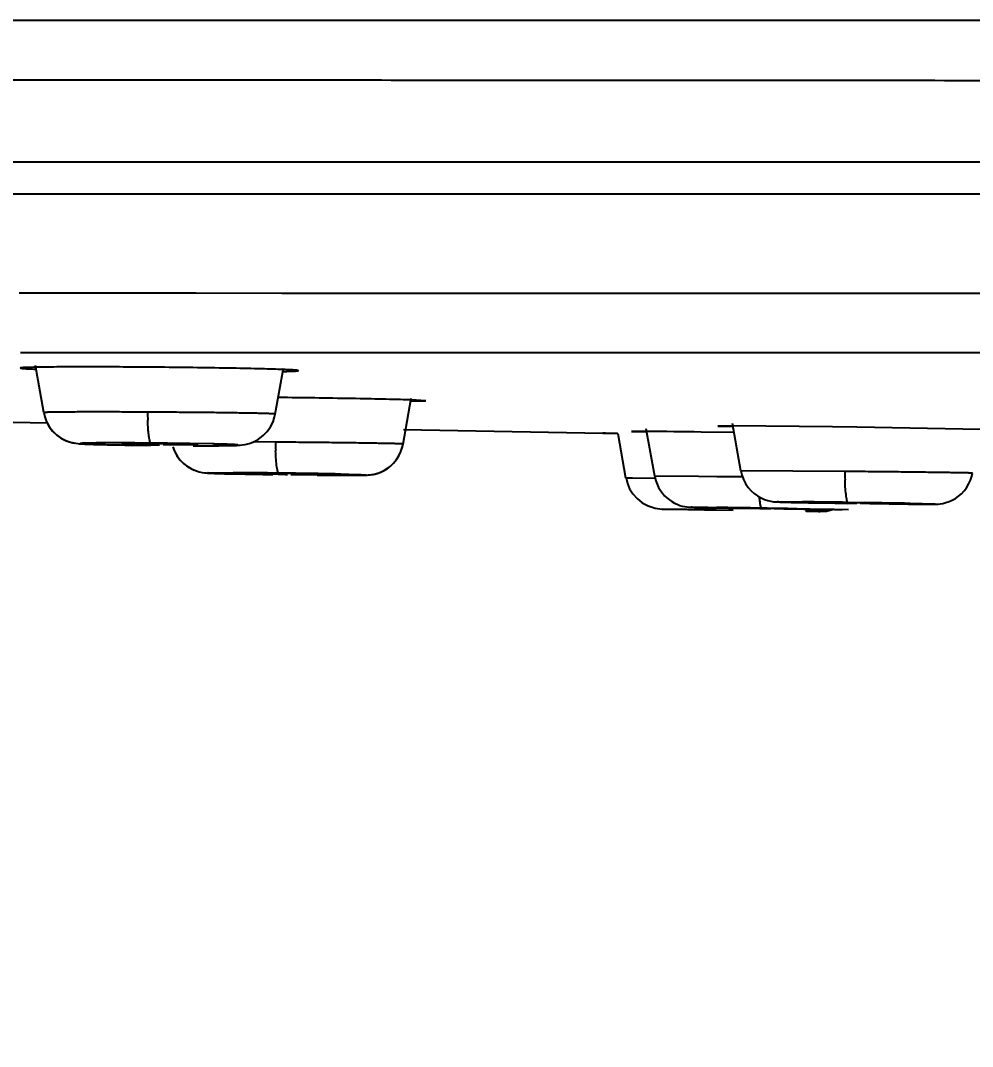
# Model space of a CAD drawing. Header units: millimetres. Extents: x 1236 to 1656, y -100 to 494.
# Drawn here: x 1481.915 to 1484.454, y 389.055 to 391.792 of the extents above; entities that cross this region are included whole.
import ezdxf

# ---------------------------------------------------------------- set-up
doc = ezdxf.new("R2010")
doc.units = ezdxf.units.MM
doc.header["$LTSCALE"] = 0.1
doc.layers.add('DIM', color=3, linetype='Continuous')
doc.styles.get("Standard").update_dxf_attribs({"font": 'arial.ttf'})
doc.dimstyles.new('ISO-25', dxfattribs={"dimtxt": 2.5, "dimasz": 2.5, "dimexe": 1.25, "dimexo": 0.625, "dimtad": 1, "dimlfac": 5, "dimtxsty": 'Standard', "dimcen": 2.5, "dimadec": 0, "dimazin": 0, "dimtfac": 1, "dimtmove": 0, "dimatfit": 3, "dimfxl": 0, "dimarcsym": 0})

# ---------------------------------------------------------------- blocks, each defined once
blk = doc.blocks.new('*D43')
at = {"layer": 'Defpoints', "color": 0}
for p in [(1473.7001, 391.7872), (1513.1783, 391.7885), (1513.1783, 382.0926)]:
    blk.add_point(p, dxfattribs=at)
at = {"layer": 'DIM', "color": 0, "lineweight": -2}
for p, q in [((1473.7001, 391.1622), (1473.7001, 380.8426)), ((1513.1783, 391.1635), (1513.1783, 380.8426)), ((1476.2001, 382.0926), (1510.6783, 382.0926))]:
    blk.add_line(p, q, dxfattribs=at)
at = {"layer": 'DIM', "color": 0}
for points in [[(1476.2001, 382.5093), (1476.2001, 381.676), (1473.7001, 382.0926)], [(1510.6783, 382.5093), (1510.6783, 381.676), (1513.1783, 382.0926)]]:
    blk.add_solid(points, dxfattribs=at)
at = {"layer": 'DIM', "color": 0, "insert": (1493.4392, 383.9941), "char_height": 2.5, "attachment_point": 5}
blk.add_mtext('197', dxfattribs=at)

msp = doc.modelspace()

# ---------------------------------------------------------------- linework, layer by layer
for p, q in [((1491.2116, 391.7923), (1477.2031, 391.7923)), ((1491.2039, 391.4147), (1479.9233, 391.4147)), ((1474.1245, 391.3297), (1512.7541, 391.3297)), ((1482.1825, 391.0645), (1481.9114, 391.0645)), ((1482.2518, 391.0645), (1482.1825, 391.0645)), ((1482.2828, 391.0645), (1482.2518, 391.0645)), ((1482.3834, 391.0645), (1482.2828, 391.0645)), ((1482.6119, 391.0644), (1482.3834, 391.0645)), ((1482.6546, 391.0644), (1482.6119, 391.0644)), ((1482.6947, 391.0644), (1482.6546, 391.0644)), ((1482.9932, 391.0644), (1482.6947, 391.0644)), ((1483.0336, 391.0644), (1482.9932, 391.0644)), ((1485.3171, 391.064), (1483.0336, 391.0644)), ((1481.9147, 390.9067), (1481.9735, 390.9067)), ((1481.9735, 390.9067), (1482.2854, 390.9066)), ((1482.2854, 390.9066), (1482.373, 390.9066)), ((1482.373, 390.9066), (1482.6549, 390.9066)), ((1482.6549, 390.9066), (1483.4256, 390.9065)), ((1483.4256, 390.9065), (1483.4667, 390.9065)), ((1483.4667, 390.9065), (1483.5023, 390.9065)), ((1483.5023, 390.9065), (1483.5435, 390.9065)), ((1483.5435, 390.9065), (1483.558, 390.9065)), ((1483.558, 390.9065), (1483.7387, 390.9064)), ((1483.7387, 390.9064), (1483.7731, 390.9064)), ((1483.7731, 390.9064), (1483.8152, 390.9064)), ((1483.8152, 390.9064), (1483.8387, 390.9064)), ((1483.8387, 390.9064), (1483.9154, 390.9064)), ((1483.9154, 390.9064), (1483.9389, 390.9064)), ((1483.9389, 390.9064), (1483.9584, 390.9064)), ((1483.9584, 390.9064), (1484.0154, 390.9064)), ((1484.0154, 390.9064), (1484.0451, 390.9064)), ((1484.0451, 390.9064), (1484.145, 390.9064)), ((1484.145, 390.9064), (1484.207, 390.9064)), ((1484.207, 390.9064), (1484.2451, 390.9064)), ((1484.2451, 390.9064), (1484.2836, 390.9064)), ((1484.2836, 390.9064), (1484.3247, 390.9064)), ((1484.3247, 390.9064), (1484.3561, 390.9064)), ((1484.3561, 390.9064), (1484.5135, 390.9063)), ((1481.9766, 390.7462), (1481.9544, 390.8721)), ((1482.5943, 390.7423), (1482.6159, 390.8651)), ((1482.6269, 390.7862), (1482.602, 390.7865)), ((1482.9352, 390.6624), (1482.9568, 390.7847)), ((1482.9565, 390.7765), (1482.9962, 390.7777)), ((1482.9962, 390.7777), (1482.9568, 390.7799)), ((1481.9766, 390.7462), (1481.9766, 390.7462)), ((1482.2858, 390.7474), (1482.2536, 390.7476)), ((1481.3071, 390.7315), (1481.9859, 390.7189)), ((1483.8136, 390.7107), (1483.7743, 390.7103)), ((1483.7743, 390.7103), (1483.8142, 390.7088)), ((1484.0802, 390.7081), (1483.8136, 390.7107)), ((1483.836, 390.5906), (1483.8137, 390.7173)), ((1482.9359, 390.7014), (1483.4678, 390.6916)), ((1483.4749, 390.6914), (1483.4678, 390.6916)), ((1483.4679, 390.6916), (1483.4748, 390.6914)), ((1483.4748, 390.6914), (1483.5075, 390.6909)), ((1483.5074, 390.6909), (1483.4749, 390.6914)), ((1483.5296, 390.5716), (1483.5087, 390.6899)), ((1483.5838, 390.6961), (1483.5444, 390.6962)), ((1483.5444, 390.6962), (1483.5842, 390.6951)), ((1483.6061, 390.5763), (1483.5838, 390.7032)), ((1483.8176, 390.6931), (1483.7297, 390.6943)), ((1484.1453, 390.7072), (1484.0802, 390.7081)), ((1484.4753, 390.7015), (1484.1453, 390.7072)), ((1482.1411, 390.6607), (1482.2617, 390.6588)), ((1482.1879, 390.6629), (1482.1858, 390.6626)), ((1482.2504, 390.6634), (1482.1879, 390.6629)), ((1482.2858, 390.6631), (1482.276, 390.6632)), ((1482.3063, 390.66), (1482.2955, 390.6601)), ((1482.4271, 390.6626), (1482.3072, 390.6646)), ((1482.3116, 390.6628), (1482.3858, 390.6607)), ((1482.5949, 390.6675), (1482.5353, 390.6679)), ((1482.6269, 390.6672), (1482.5949, 390.6675)), ((1482.332, 390.6311), (1482.3398, 390.6205)), ((1482.3398, 390.6205), (1482.3485, 390.6114)), ((1482.3416, 390.6185), (1482.3507, 390.6095)), ((1482.3679, 390.5976), (1482.3779, 390.5927)), ((1482.3709, 390.596), (1482.3812, 390.5914)), ((1482.3812, 390.5914), (1482.3911, 390.5883)), ((1482.4586, 390.5833), (1482.4751, 390.5829)), ((1482.4751, 390.5829), (1482.4937, 390.5825)), ((1482.4937, 390.5825), (1482.5144, 390.5821)), ((1482.5144, 390.5821), (1482.537, 390.5817)), ((1482.529, 390.5839), (1482.5269, 390.5837)), ((1482.5269, 390.5837), (1482.602, 390.5818)), ((1482.5918, 390.5838), (1482.529, 390.5839)), ((1482.537, 390.5817), (1482.5615, 390.5813)), ((1482.5615, 390.5813), (1482.5875, 390.5809)), ((1482.6269, 390.5835), (1482.6175, 390.5836)), ((1482.7269, 390.5812), (1482.6467, 390.5832)), ((1482.6619, 390.5811), (1482.7166, 390.5808)), ((1482.7166, 390.5808), (1482.7247, 390.581)), ((1482.7247, 390.581), (1482.7269, 390.5812)), ((1482.793, 390.579), (1482.8016, 390.579)), ((1482.7966, 390.579), (1482.8097, 390.579)), ((1482.8094, 390.579), (1482.8204, 390.5791)), ((1482.8097, 390.579), (1482.8153, 390.5791)), ((1482.8162, 390.5791), (1482.8248, 390.5792)), ((1482.8221, 390.5791), (1482.8288, 390.5792)), ((1482.8273, 390.5792), (1482.8323, 390.5793)), ((1483.723, 390.5756), (1483.6062, 390.5763)), ((1483.772, 390.5751), (1483.723, 390.5756)), ((1483.8403, 390.5745), (1483.772, 390.5751)), ((1484.1134, 390.5892), (1483.8361, 390.5907)), ((1484.1453, 390.5889), (1484.1134, 390.5892)), ((1483.5329, 390.5716), (1483.5297, 390.5716)), ((1483.5467, 390.5714), (1483.5329, 390.5716)), ((1483.6072, 390.5708), (1483.5467, 390.5714)), ((1483.6071, 390.4912), (1483.6265, 390.489)), ((1483.7064, 390.4935), (1483.7122, 390.4934)), ((1483.7122, 390.4934), (1483.7335, 390.4929)), ((1483.7335, 390.4929), (1483.8028, 390.4916)), ((1483.8028, 390.4916), (1483.8865, 390.4903)), ((1483.8177, 390.492), (1483.8155, 390.492)), ((1483.8155, 390.492), (1483.8902, 390.4906)), ((1483.8807, 390.4913), (1483.8177, 390.492)), ((1483.9065, 390.4909), (1483.8807, 390.4913)), ((1483.8923, 390.4914), (1483.9365, 390.4908)), ((1483.9398, 390.5076), (1483.9464, 390.5074)), ((1483.9464, 390.5074), (1483.9547, 390.5072)), ((1483.9547, 390.5072), (1483.9703, 390.5068)), ((1483.9703, 390.5068), (1483.9906, 390.5064)), ((1483.9906, 390.5064), (1484.0167, 390.5059)), ((1484.0167, 390.5059), (1484.0488, 390.5053)), ((1484.0475, 390.5065), (1484.0453, 390.5065)), ((1484.0453, 390.5065), (1484.1203, 390.5048)), ((1484.1104, 390.5061), (1484.0475, 390.5065)), ((1484.0488, 390.5053), (1484.0863, 390.5047)), ((1484.0863, 390.5047), (1484.1203, 390.5041)), ((1484.1362, 390.5058), (1484.1104, 390.5061)), ((1484.1203, 390.5048), (1484.1454, 390.5045)), ((1484.1222, 390.5066), (1484.1665, 390.506)), ((1484.1453, 390.5056), (1484.1362, 390.5058)), ((1484.1649, 390.5054), (1484.1453, 390.5056)), ((1484.1545, 390.5043), (1484.1803, 390.504)), ((1484.2453, 390.5036), (1484.1649, 390.5054)), ((1484.1803, 390.504), (1484.235, 390.5035)), ((1484.2317, 390.5027), (1484.2539, 390.5024)), ((1484.235, 390.5035), (1484.2432, 390.5036)), ((1484.2432, 390.5036), (1484.2453, 390.5036)), ((1484.2539, 390.5024), (1484.2833, 390.5022)), ((1484.2833, 390.5022), (1484.3001, 390.502)), ((1484.3001, 390.502), (1484.3147, 390.5019)), ((1484.3147, 390.5019), (1484.3269, 390.5019)), ((1484.3269, 390.5019), (1484.3368, 390.5018)), ((1484.3368, 390.5018), (1484.3447, 390.5019)), ((1484.3447, 390.5019), (1484.3508, 390.5019)), ((1483.6924, 390.488), (1483.6266, 390.489)), ((1483.6266, 390.489), (1483.6944, 390.4879)), ((1483.7679, 390.4868), (1483.6924, 390.488)), ((1483.6944, 390.4879), (1483.7702, 390.4867)), ((1483.739, 390.4872), (1483.8158, 390.486)), ((1483.7702, 390.4867), (1483.8158, 390.486)), ((1483.8865, 390.4903), (1483.8903, 390.4902)), ((1483.8902, 390.4906), (1483.9155, 390.4902)), ((1483.9155, 390.4908), (1483.9065, 390.4909)), ((1483.9348, 390.4905), (1483.9155, 390.4908)), ((1483.9246, 390.49), (1483.9504, 390.4897)), ((1483.9365, 390.4908), (1483.9823, 390.49)), ((1483.9504, 390.4897), (1484.0052, 390.489)), ((1483.9823, 390.49), (1484.0579, 390.4887)), ((1484.0155, 390.4889), (1483.985, 390.4896)), ((1484.0042, 390.4885), (1484.0384, 390.4881)), ((1484.0052, 390.489), (1484.0134, 390.4889)), ((1484.0472, 390.4824), (1484.0086, 390.483)), ((1484.0098, 390.483), (1484.0432, 390.4825)), ((1484.0134, 390.4889), (1484.0155, 390.4889)), ((1484.0384, 390.4881), (1484.0792, 390.4876)), ((1484.0432, 390.4825), (1484.0472, 390.4824)), ((1484.0852, 390.4875), (1484.0564, 390.4879)), ((1484.0579, 390.4887), (1484.1231, 390.4874))]:
    msp.add_line(p, q)
for points in [[(1481.9767, 390.7462), (1481.9794, 390.7348), (1481.9845, 390.7214), (1481.9916, 390.7086), (1482.0005, 390.6971), (1482.0107, 390.6871), (1482.0219, 390.6789), (1482.0336, 390.6726), (1482.0446, 390.6683), (1482.0542, 390.6657), (1482.0621, 390.6643), (1482.0673, 390.6636), (1482.0714, 390.6632), (1482.0754, 390.663), (1482.0795, 390.6627), (1482.0841, 390.6625), (1482.0893, 390.6622), (1482.0953, 390.662), (1482.102, 390.6618), (1482.1094, 390.6615), (1482.1176, 390.6613)], [(1482.4717, 390.6584), (1482.4789, 390.6585), (1482.4852, 390.6587), (1482.4906, 390.6589), (1482.4955, 390.6591), (1482.5002, 390.6594), (1482.5059, 390.66), (1482.5143, 390.6613), (1482.5248, 390.6639), (1482.537, 390.6685), (1482.5498, 390.6755), (1482.5621, 390.6848), (1482.5729, 390.6961), (1482.5818, 390.7087), (1482.5884, 390.7219), (1482.5926, 390.735), (1482.5942, 390.7423)], [(1481.9858, 390.7189), (1481.9924, 390.7074), (1482.0018, 390.6956), (1482.0127, 390.6855), (1482.0244, 390.6774), (1482.0365, 390.6713), (1482.0477, 390.6674), (1482.0567, 390.6652), (1482.0586, 390.6649)], [(1482.1176, 390.6613), (1482.1264, 390.661), (1482.1359, 390.6608), (1482.146, 390.6606), (1482.1567, 390.6603), (1482.1681, 390.6601), (1482.1801, 390.6599), (1482.1927, 390.6597), (1482.2059, 390.6595), (1482.2196, 390.6593), (1482.2337, 390.6591), (1482.2483, 390.6589)], [(1482.3756, 390.6579), (1482.3912, 390.6579), (1482.4058, 390.6579), (1482.4194, 390.6579), (1482.432, 390.658), (1482.4436, 390.658), (1482.454, 390.6581)], [(1482.454, 390.6581), (1482.4634, 390.6582), (1482.4717, 390.6584)], [(1482.8317, 390.5793), (1482.8357, 390.5794), (1482.8396, 390.5796), (1482.8442, 390.5799), (1482.8511, 390.5807), (1482.8595, 390.5823), (1482.8688, 390.585), (1482.8787, 390.5889), (1482.8883, 390.5941), (1482.8977, 390.6005), (1482.9067, 390.6083), (1482.915, 390.6176), (1482.9224, 390.6282), (1482.9285, 390.64), (1482.933, 390.6528), (1482.9352, 390.6624)], [(1482.8323, 390.5793), (1482.8354, 390.5794), (1482.8387, 390.5795), (1482.8426, 390.5798), (1482.8476, 390.5802), (1482.8553, 390.5814), (1482.8643, 390.5836), (1482.8736, 390.5867), (1482.883, 390.5911), (1482.8923, 390.5966), (1482.9012, 390.6033), (1482.9097, 390.6114), (1482.9174, 390.6207), (1482.9241, 390.6312), (1482.9295, 390.6426), (1482.9335, 390.6548), (1482.9351, 390.6624)], [(1482.3208, 390.6552), (1482.3254, 390.6431), (1482.332, 390.6311)], [(1482.3263, 390.6412), (1482.3333, 390.6291), (1482.3416, 390.6185)], [(1482.3485, 390.6114), (1482.3579, 390.6038), (1482.3679, 390.5976)], [(1482.3507, 390.6095), (1482.3605, 390.602), (1482.3709, 390.596)], [(1482.3911, 390.5883), (1482.3996, 390.5865), (1482.4055, 390.5856), (1482.4098, 390.5852), (1482.4131, 390.585), (1482.4159, 390.5848), (1482.4193, 390.5846), (1482.423, 390.5845), (1482.4273, 390.5843), (1482.4322, 390.5841), (1482.4378, 390.5839), (1482.4441, 390.5837), (1482.4511, 390.5835), (1482.4586, 390.5833)], [(1482.7061, 390.5794), (1482.7211, 390.5793), (1482.7353, 390.5792), (1482.7487, 390.5791), (1482.7611, 390.5791), (1482.7727, 390.579), (1482.7833, 390.579), (1482.793, 390.579)], [(1483.6062, 390.5763), (1483.6067, 390.5737), (1483.6092, 390.564), (1483.6125, 390.5549), (1483.6166, 390.5464), (1483.6213, 390.5384), (1483.6267, 390.5311), (1483.6325, 390.5245), (1483.6387, 390.5185), (1483.6453, 390.5132), (1483.652, 390.5087), (1483.659, 390.5047), (1483.666, 390.5015), (1483.6729, 390.4988), (1483.6797, 390.4968), (1483.6863, 390.4954), (1483.6921, 390.4945), (1483.6962, 390.494), (1483.6993, 390.4938), (1483.701, 390.4937), (1483.7022, 390.4937), (1483.7035, 390.4936), (1483.7064, 390.4935)], [(1483.8361, 390.5907), (1483.8384, 390.5804), (1483.8429, 390.568), (1483.8487, 390.5567), (1483.8557, 390.5465), (1483.8634, 390.5377), (1483.8717, 390.5302), (1483.8806, 390.5238), (1483.8897, 390.5186), (1483.899, 390.5145), (1483.908, 390.5116), (1483.9163, 390.5097), (1483.9232, 390.5086), (1483.9273, 390.5082), (1483.9301, 390.508), (1483.9325, 390.5079), (1483.9346, 390.5078), (1483.9398, 390.5076)], [(1484.3508, 390.5019), (1484.3533, 390.5019), (1484.3558, 390.502), (1484.3585, 390.5021), (1484.3621, 390.5023), (1484.3679, 390.5029), (1484.375, 390.5041), (1484.3829, 390.506), (1484.3914, 390.5089), (1484.3999, 390.5127), (1484.4084, 390.5175), (1484.4164, 390.5231), (1484.424, 390.5296), (1484.4311, 390.5371), (1484.4376, 390.5456), (1484.4434, 390.5551), (1484.4483, 390.5656), (1484.4519, 390.577), (1484.4536, 390.5848)], [(1483.5297, 390.5718), (1483.5333, 390.5574), (1483.5393, 390.5431), (1483.5478, 390.5294), (1483.559, 390.5168), (1483.5726, 390.5058)], [(1483.5726, 390.5058), (1483.5887, 390.4971), (1483.6071, 390.4912)], [(1484.0472, 390.4824), (1484.064, 390.4836), (1484.0802, 390.4874), (1484.0804, 390.4876)]]:
    msp.add_lwpolyline(points)
for centre, radius, start, end in [((1482.0565, 365.8677), 25.0005, 89.47457, 89.60494), ((1483.1096, 390.7562), 0.856, 180.5781, 182.023), ((1483.06, 342.282), 48.4169, 89.20748, 89.38008), ((1482.1719, 379.461), 11.2043, 89.53448, 90.12973), ((1482.2266, 384.4449), 6.2185, 89.54416, 89.78092), ((1482.347, 397.1768), 6.517, 269.2494, 269.46165), ((1482.1521, 376.5755), 14.0899, 89.36902, 89.5493), ((1482.2243, 384.1284), 6.535, 89.23454, 89.46124), ((1483.4504, 390.6723), 0.8555, 180.3231, 181.8066), ((1482.4236, 376.4285), 14.1575, 89.2707, 89.76211), ((1482.5064, 381.3465), 9.2377, 89.31054, 89.47031), ((1482.7519, 400.2249), 9.6443, 269.10965, 269.25725), ((1482.3545, 369.7168), 20.8696, 89.19402, 89.31563), ((1482.5009, 380.8736), 9.7106, 89.13973, 89.25686), ((1482.7473, 399.8183), 9.2377, 269.31054, 269.47031), ((1482.4043, 373.2901), 17.2959, 88.7903, 89.19244), ((1484.9724, 390.5926), 0.859, 180.2278, 181.7093), ((1483.1557, 341.9031), 48.5939, 89.13147, 89.27472), ((1483.7846, 366.2467), 24.2623, 89.20284, 89.48966), ((1483.7309, 360.8995), 29.6097, 88.92228, 89.15716), ((1483.605, 369.3088), 21.1842, 88.97215, 89.10798), ((1484.1725, 398.1574), 7.6703, 269.34821, 269.50557)]:
    msp.add_arc(centre, radius, start, end)
for points, knots in [([(1474.1563, 391.6329), (1474.2057, 391.6307), (1474.2826, 391.628), (1474.391, 391.6276), (1474.4864, 391.6291), (1474.5973, 391.6313), (1474.7287, 391.6332), (1474.8864, 391.6344), (1475.0769, 391.6347), (1475.3074, 391.6342), (1475.5848, 391.6336), (1475.9149, 391.6333), (1476.4704, 391.633), (1477.307, 391.6327), (1478.2341, 391.6326), (1479.0766, 391.6327), (1479.7724, 391.6331), (1480.5019, 391.6336), (1481.2586, 391.634), (1482.0367, 391.6339), (1482.8316, 391.6337), (1483.6397, 391.6331), (1484.4582, 391.6326), (1485.2849, 391.6325), (1486.1181, 391.6327), (1486.9563, 391.633), (1488.0811, 391.6331), (1489.4934, 391.6331), (1490.625, 391.6329), (1491.192, 391.6327)], [0, 0, 0, 0, 0.008693, 0.013563, 0.019077, 0.025498, 0.033098, 0.042221, 0.053265, 0.066647, 0.082803, 0.102116, 0.124783, 0.180626, 0.249442, 0.288037, 0.329006, 0.371968, 0.416503, 0.462256, 0.508988, 0.556479, 0.60457, 0.653132, 0.702062, 0.751286, 0.800738, 0.900141, 1, 1, 1, 1]), ([(1481.955, 390.8672), (1481.9519, 390.8672), (1481.9462, 390.867), (1481.9381, 390.8668), (1481.9312, 390.8666), (1481.9256, 390.8663), (1481.9216, 390.8661), (1481.9191, 390.8659), (1481.9177, 390.8658), (1481.9166, 390.8656), (1481.9158, 390.8655), (1481.9153, 390.8654), (1481.915, 390.8652), (1481.915, 390.8651)], [0, 0, 0, 0, 0.229913, 0.430923, 0.602408, 0.743753, 0.854349, 0.897942, 0.9337, 0.961643, 0.981817, 0.994359, 1, 1, 1, 1]), ([(1481.915, 390.8651), (1481.915, 390.8651), (1481.9153, 390.8649), (1481.9157, 390.8648), (1481.9165, 390.8646), (1481.9176, 390.8645), (1481.9191, 390.8643), (1481.9216, 390.8641), (1481.9255, 390.8637), (1481.9312, 390.8634), (1481.938, 390.863), (1481.9461, 390.8627), (1481.9519, 390.8624), (1481.9549, 390.8623)], [0, 0, 0, 0, 0.005536, 0.017943, 0.037987, 0.065812, 0.101471, 0.144986, 0.255511, 0.396894, 0.568522, 0.769768, 1, 1, 1, 1]), ([(1482.2289, 390.8676), (1482.1752, 390.868), (1482.1001, 390.8683), (1482.0088, 390.868), (1481.9712, 390.8675), (1481.955, 390.8672)], [0, 0, 0, 0, 0.587752, 0.822628, 1, 1, 1, 1]), ([(1482.6162, 390.8611), (1482.5969, 390.8618), (1482.5515, 390.8631), (1482.475, 390.8647), (1482.3841, 390.8661), (1482.3194, 390.8669), (1482.2858, 390.8672)], [0, 0, 0, 0, 0.174873, 0.412277, 0.694668, 1, 1, 1, 1]), ([(1482.6156, 390.856), (1482.6186, 390.8561), (1482.6243, 390.8562), (1482.6323, 390.8565), (1482.6391, 390.8567), (1482.6447, 390.8569), (1482.6486, 390.8572), (1482.6512, 390.8574), (1482.6526, 390.8575), (1482.6537, 390.8577), (1482.6545, 390.8578), (1482.655, 390.858), (1482.6553, 390.8581), (1482.6553, 390.8582)], [0, 0, 0, 0, 0.228876, 0.429173, 0.600227, 0.741377, 0.851985, 0.895711, 0.931719, 0.960026, 0.980674, 0.993789, 1, 1, 1, 1]), ([(1482.6553, 390.8582), (1482.6553, 390.8582), (1482.6551, 390.8584), (1482.6547, 390.8585), (1482.6539, 390.8587), (1482.6523, 390.8589), (1482.6494, 390.8593), (1482.6451, 390.8596), (1482.6396, 390.86), (1482.6328, 390.8603), (1482.6249, 390.8607), (1482.6192, 390.8609), (1482.6162, 390.8611)], [0, 0, 0, 0, 0.00524, 0.017152, 0.036744, 0.064195, 0.14289, 0.253225, 0.394686, 0.566696, 0.768665, 1, 1, 1, 1]), ([(1482.9568, 390.7799), (1482.9376, 390.7806), (1482.8922, 390.7818), (1482.7823, 390.784), (1482.6915, 390.7854), (1482.6269, 390.7862)], [0, 0, 0, 0, 0.17504, 0.412421, 1, 1, 1, 1]), ([(1482.2536, 390.7476), (1482.2351, 390.7477), (1482.1991, 390.7478), (1482.1548, 390.7479), (1482.1212, 390.748), (1482.098, 390.7479), (1482.0764, 390.7479), (1482.0565, 390.7478), (1482.0386, 390.7477), (1482.0228, 390.7476), (1482.0091, 390.7474), (1481.9992, 390.7473), (1481.9925, 390.7471), (1481.9883, 390.747), (1481.9848, 390.7469), (1481.9819, 390.7468), (1481.9797, 390.7466), (1481.9782, 390.7465), (1481.9774, 390.7464), (1481.977, 390.7464), (1481.9767, 390.7463), (1481.9766, 390.7462), (1481.9766, 390.7462)], [0, 0, 0, 0, 0.200139, 0.390482, 0.479554, 0.563522, 0.641747, 0.713591, 0.778431, 0.835759, 0.885134, 0.926117, 0.943323, 0.958278, 0.970963, 0.981364, 0.989469, 0.995266, 0.997297, 0.998751, 0.999635, 1, 1, 1, 1]), ([(1482.5943, 390.7423), (1482.5943, 390.7423), (1482.5941, 390.7424), (1482.5938, 390.7424), (1482.5933, 390.7425), (1482.5924, 390.7426), (1482.5906, 390.7428), (1482.588, 390.7429), (1482.5847, 390.7431), (1482.5807, 390.7433), (1482.5759, 390.7435), (1482.5705, 390.7436), (1482.5643, 390.7438), (1482.5548, 390.7441), (1482.5414, 390.7444), (1482.5234, 390.7447), (1482.5031, 390.7451), (1482.4808, 390.7454), (1482.4566, 390.7458), (1482.4307, 390.7461), (1482.3936, 390.7465), (1482.3451, 390.7469), (1482.3058, 390.7472), (1482.2858, 390.7474)], [0, 0, 0, 0, 0.000401, 0.001355, 0.002902, 0.005047, 0.011128, 0.019578, 0.030372, 0.043483, 0.058885, 0.07655, 0.096449, 0.118543, 0.169043, 0.227487, 0.293314, 0.365946, 0.444691, 0.528796, 0.617508, 0.805361, 1, 1, 1, 1]), ([(1482.2629, 390.6649), (1482.2623, 390.665), (1482.2615, 390.666), (1482.2608, 390.6675), (1482.2597, 390.6702), (1482.2586, 390.6749), (1482.2574, 390.6821), (1482.2563, 390.6911), (1482.255, 390.7059), (1482.2544, 390.7177), (1482.2541, 390.726)], [0, 0, 0, 0, 0.028466, 0.051815, 0.082485, 0.167708, 0.284734, 0.431314, 0.603796, 1, 1, 1, 1]), ([(1482.1465, 390.6653), (1482.1412, 390.6653), (1482.1312, 390.6653), (1482.1171, 390.6652), (1482.1065, 390.665), (1482.0989, 390.6649), (1482.094, 390.6648), (1482.0896, 390.6647), (1482.0858, 390.6646), (1482.0825, 390.6645), (1482.0797, 390.6643), (1482.0775, 390.6642), (1482.076, 390.6641), (1482.0752, 390.664), (1482.0747, 390.6639), (1482.0744, 390.6638), (1482.0742, 390.6638), (1482.0741, 390.6636), (1482.0743, 390.6635), (1482.0746, 390.6634), (1482.075, 390.6634), (1482.0755, 390.6633), (1482.0766, 390.6632), (1482.0782, 390.663), (1482.0806, 390.6628), (1482.0835, 390.6626), (1482.087, 390.6624), (1482.0928, 390.6622), (1482.1012, 390.6619), (1482.1128, 390.6615), (1482.1263, 390.6611), (1482.136, 390.6609), (1482.1411, 390.6607)], [0, 0, 0, 0, 0.113638, 0.215175, 0.303412, 0.342274, 0.37751, 0.409025, 0.436729, 0.46053, 0.480337, 0.496077, 0.507742, 0.512048, 0.515343, 0.517635, 0.518963, 0.519573, 0.520618, 0.5226, 0.525581, 0.529575, 0.534591, 0.547699, 0.564902, 0.58613, 0.611297, 0.640315, 0.709558, 0.793156, 0.89033, 1, 1, 1, 1]), ([(1482.1858, 390.6626), (1482.1858, 390.6625), (1482.1859, 390.6625), (1482.1862, 390.6624), (1482.1866, 390.6624), (1482.1875, 390.6623), (1482.1891, 390.6622), (1482.1915, 390.662), (1482.1945, 390.6619), (1482.1981, 390.6617), (1482.2024, 390.6616), (1482.2091, 390.6614), (1482.2188, 390.6611), (1482.2318, 390.6609), (1482.2463, 390.6606), (1482.2564, 390.6605), (1482.2617, 390.6604)], [0, 0, 0, 0, 0.001434, 0.005008, 0.010828, 0.018886, 0.041617, 0.07299, 0.112778, 0.160748, 0.216665, 0.28019, 0.428077, 0.600376, 0.792928, 1, 1, 1, 1]), ([(1482.3858, 390.6607), (1482.3858, 390.6607), (1482.3856, 390.6606), (1482.3854, 390.6606), (1482.3849, 390.6605), (1482.3843, 390.6605), (1482.3835, 390.6604), (1482.382, 390.6603), (1482.3798, 390.6602), (1482.3767, 390.6602), (1482.3728, 390.6601), (1482.3684, 390.66), (1482.3612, 390.6599), (1482.351, 390.6599), (1482.3374, 390.6599), (1482.3222, 390.6599), (1482.3117, 390.66), (1482.3063, 390.66)], [0, 0, 0, 0, 0.00137, 0.00487, 0.010607, 0.01858, 0.028775, 0.041172, 0.072494, 0.112382, 0.160655, 0.216966, 0.28084, 0.429366, 0.602389, 0.794889, 1, 1, 1, 1]), ([(1482.4235, 390.658), (1482.4288, 390.658), (1482.4387, 390.6581), (1482.4527, 390.6582), (1482.4632, 390.6583), (1482.4707, 390.6585), (1482.4755, 390.6586), (1482.4798, 390.6587), (1482.4836, 390.6588), (1482.4869, 390.6589), (1482.4895, 390.659), (1482.4917, 390.6592), (1482.4931, 390.6593), (1482.4939, 390.6594), (1482.4944, 390.6595), (1482.4946, 390.6596), (1482.4948, 390.6596), (1482.4948, 390.6598), (1482.4946, 390.6598), (1482.4943, 390.6599), (1482.4939, 390.66), (1482.4933, 390.6601), (1482.4922, 390.6602), (1482.4906, 390.6604), (1482.4881, 390.6606), (1482.4851, 390.6607), (1482.4815, 390.6609), (1482.4757, 390.6612), (1482.4672, 390.6615), (1482.4555, 390.6619), (1482.4419, 390.6623), (1482.4322, 390.6625), (1482.4271, 390.6626)], [0, 0, 0, 0, 0.113002, 0.213803, 0.301231, 0.339669, 0.374471, 0.405547, 0.432807, 0.456162, 0.475524, 0.490823, 0.502047, 0.506135, 0.509212, 0.511291, 0.512425, 0.513016, 0.514252, 0.516447, 0.519646, 0.523861, 0.529099, 0.542653, 0.560309, 0.581996, 0.607624, 0.637101, 0.707241, 0.791684, 0.889628, 1, 1, 1, 1]), ([(1482.9352, 390.6624), (1482.9352, 390.6624), (1482.935, 390.6624), (1482.9348, 390.6625), (1482.9343, 390.6625), (1482.9336, 390.6626), (1482.9328, 390.6626), (1482.9313, 390.6627), (1482.929, 390.6628), (1482.9256, 390.663), (1482.9216, 390.6631), (1482.9169, 390.6632), (1482.9114, 390.6634), (1482.9053, 390.6635), (1482.8958, 390.6637), (1482.8823, 390.664), (1482.8643, 390.6643), (1482.8441, 390.6647), (1482.8218, 390.665), (1482.7976, 390.6653), (1482.7717, 390.6657), (1482.7346, 390.6661), (1482.6862, 390.6666), (1482.6469, 390.667), (1482.6269, 390.6672)], [0, 0, 0, 0, 0.000369, 0.001317, 0.002866, 0.005016, 0.007764, 0.011109, 0.019572, 0.030379, 0.043503, 0.058916, 0.076592, 0.096502, 0.118604, 0.169116, 0.227567, 0.293396, 0.366025, 0.444762, 0.528857, 0.617557, 0.805383, 1, 1, 1, 1]), ([(1482.6038, 390.5848), (1482.6032, 390.5849), (1482.6024, 390.5858), (1482.6017, 390.5873), (1482.6007, 390.59), (1482.5996, 390.5946), (1482.5978, 390.6052), (1482.5963, 390.6223), (1482.5955, 390.6371), (1482.5953, 390.6453)], [0, 0, 0, 0, 0.027812, 0.050782, 0.081097, 0.16576, 0.2825, 0.601921, 1, 1, 1, 1]), ([(1482.4805, 390.5828), (1482.4712, 390.583), (1482.4581, 390.5834), (1482.4418, 390.5838), (1482.4323, 390.5841), (1482.4257, 390.5844), (1482.4215, 390.5846), (1482.4191, 390.5847), (1482.4172, 390.5849), (1482.416, 390.585), (1482.4153, 390.585), (1482.415, 390.5851), (1482.4148, 390.5851), (1482.4147, 390.5853), (1482.4149, 390.5853), (1482.4151, 390.5853), (1482.4155, 390.5854), (1482.4163, 390.5855), (1482.4176, 390.5855), (1482.4196, 390.5856), (1482.4221, 390.5857), (1482.4265, 390.5858), (1482.4333, 390.5859), (1482.443, 390.5859), (1482.4595, 390.586), (1482.4729, 390.5859), (1482.4824, 390.5859)], [0, 0, 0, 0, 0.210006, 0.295225, 0.366124, 0.421981, 0.444045, 0.462079, 0.476009, 0.485824, 0.489195, 0.491547, 0.492897, 0.493379, 0.494247, 0.496085, 0.498933, 0.502798, 0.51359, 0.528466, 0.547409, 0.570348, 0.627869, 0.700345, 0.787089, 1, 1, 1, 1]), ([(1482.7694, 390.5822), (1482.7788, 390.5819), (1482.7919, 390.5816), (1482.8083, 390.5812), (1482.8177, 390.5808), (1482.8244, 390.5806), (1482.8286, 390.5804), (1482.8311, 390.5803), (1482.8329, 390.5801), (1482.8341, 390.58), (1482.8348, 390.5799), (1482.8352, 390.5799), (1482.8354, 390.5798), (1482.8355, 390.5797), (1482.8353, 390.5797), (1482.8351, 390.5796), (1482.8347, 390.5796), (1482.8339, 390.5795), (1482.8326, 390.5794), (1482.8307, 390.5794), (1482.8282, 390.5793), (1482.8238, 390.5792), (1482.817, 390.5791), (1482.8074, 390.5791), (1482.7909, 390.579), (1482.7776, 390.579), (1482.7682, 390.5791)], [0, 0, 0, 0, 0.210425, 0.295891, 0.367058, 0.423195, 0.445401, 0.463577, 0.477648, 0.487604, 0.491045, 0.493466, 0.494884, 0.495408, 0.496214, 0.497985, 0.500764, 0.504561, 0.515217, 0.529959, 0.54877, 0.571577, 0.62884, 0.701062, 0.787557, 1, 1, 1, 1]), ([(1484.4537, 390.5847), (1484.4536, 390.5848), (1484.4535, 390.5847), (1484.4532, 390.5848), (1484.4527, 390.5848), (1484.4521, 390.5849), (1484.4512, 390.5849), (1484.4497, 390.585), (1484.4474, 390.585), (1484.444, 390.5851), (1484.44, 390.5852), (1484.4352, 390.5853), (1484.4298, 390.5854), (1484.4237, 390.5855), (1484.4142, 390.5857), (1484.4007, 390.5859), (1484.3827, 390.5862), (1484.3625, 390.5865), (1484.3402, 390.5868), (1484.316, 390.5871), (1484.2901, 390.5874), (1484.2531, 390.5878), (1484.2046, 390.5883), (1484.1653, 390.5887), (1484.1453, 390.5889)], [0, 0, 0, 0, 0.000353, 0.001303, 0.002856, 0.005012, 0.007767, 0.011118, 0.019595, 0.030415, 0.043551, 0.058975, 0.076661, 0.09658, 0.118691, 0.169214, 0.227671, 0.293501, 0.366127, 0.444857, 0.528941, 0.617628, 0.80542, 1, 1, 1, 1]), ([(1484.1222, 390.5066), (1484.1216, 390.5066), (1484.1208, 390.5075), (1484.1201, 390.5089), (1484.1191, 390.5116), (1484.118, 390.5162), (1484.1163, 390.5268), (1484.1147, 390.544), (1484.114, 390.5588), (1484.1138, 390.567)], [0, 0, 0, 0, 0.02731, 0.04998, 0.080026, 0.164304, 0.280904, 0.600779, 1, 1, 1, 1]), ([(1483.8923, 390.4914), (1483.892, 390.4914), (1483.8912, 390.4919), (1483.8903, 390.4934), (1483.8894, 390.4957), (1483.8886, 390.4989), (1483.8878, 390.503), (1483.8867, 390.5103), (1483.8861, 390.5162), (1483.8857, 390.5204)], [0, 0, 0, 0, 0.03329, 0.085961, 0.165001, 0.273641, 0.412788, 0.581261, 1, 1, 1, 1]), ([(1483.7688, 390.4923), (1483.7594, 390.4924), (1483.7432, 390.4927), (1483.7243, 390.4931), (1483.7134, 390.4933), (1483.7076, 390.4935), (1483.7052, 390.4935), (1483.7025, 390.4937), (1483.7057, 390.4938), (1483.7081, 390.4938), (1483.7143, 390.4937), (1483.7255, 390.4936), (1483.7448, 390.4934), (1483.7613, 390.4932), (1483.7708, 390.4931)], [0, 0, 0, 0, 0.209965, 0.36596, 0.421724, 0.461703, 0.485291, 0.492398, 0.501766, 0.527531, 0.569541, 0.627207, 0.786747, 1, 1, 1, 1]), ([(1483.9988, 390.5062), (1483.9895, 390.5064), (1483.9763, 390.5067), (1483.9601, 390.507), (1483.9506, 390.5073), (1483.944, 390.5075), (1483.9398, 390.5076), (1483.9374, 390.5077), (1483.9355, 390.5078), (1483.9343, 390.5079), (1483.9336, 390.5079), (1483.9333, 390.508), (1483.9332, 390.508), (1483.9331, 390.5081), (1483.9333, 390.5081), (1483.9335, 390.5081), (1483.9339, 390.5081), (1483.9346, 390.5082), (1483.936, 390.5082), (1483.939, 390.5083), (1483.944, 390.5083), (1483.9517, 390.5083), (1483.9614, 390.5083), (1483.9779, 390.5082), (1483.9913, 390.5081), (1484.0007, 390.508)], [0, 0, 0, 0, 0.210015, 0.29522, 0.366092, 0.421908, 0.443945, 0.461948, 0.47584, 0.485609, 0.48895, 0.491265, 0.492561, 0.492902, 0.493719, 0.495544, 0.498389, 0.502258, 0.513066, 0.527965, 0.569908, 0.627504, 0.700062, 0.786896, 1, 1, 1, 1]), ([(1484.2878, 390.504), (1484.2972, 390.5038), (1484.3103, 390.5035), (1484.3266, 390.5031), (1484.3361, 390.5029), (1484.3435, 390.5027), (1484.3484, 390.5025), (1484.3512, 390.5024), (1484.3526, 390.5023), (1484.3533, 390.5023), (1484.3539, 390.5021), (1484.3531, 390.502), (1484.3525, 390.502), (1484.3509, 390.502), (1484.348, 390.5019), (1484.3429, 390.5019), (1484.3353, 390.5019), (1484.3257, 390.5019), (1484.3092, 390.502), (1484.2959, 390.5021), (1484.2864, 390.5022)], [0, 0, 0, 0, 0.210439, 0.295894, 0.367036, 0.423133, 0.463458, 0.477491, 0.487401, 0.493197, 0.494923, 0.497421, 0.503998, 0.51467, 0.529436, 0.571118, 0.628457, 0.700766, 0.787354, 1, 1, 1, 1])]:
    msp.add_open_spline(points, degree=3, knots=knots)

# ---------------------------------------------------------------- dimensions: what is measured, and where the dimension line sits
at = {"layer": 'DIM'}
dim = msp.add_linear_dim(base=(1513.1783, 382.0926), p1=(1473.7001, 391.7872), p2=(1513.1783, 391.7885), text='197', dimstyle='ISO-25', dxfattribs=at)
dim.commit()
dim.dimension.update_dxf_attribs({"geometry": '*D43', "text_midpoint": (1493.4392, 382.0926), "dimtype": 160})

doc.saveas('drawing.dxf')
